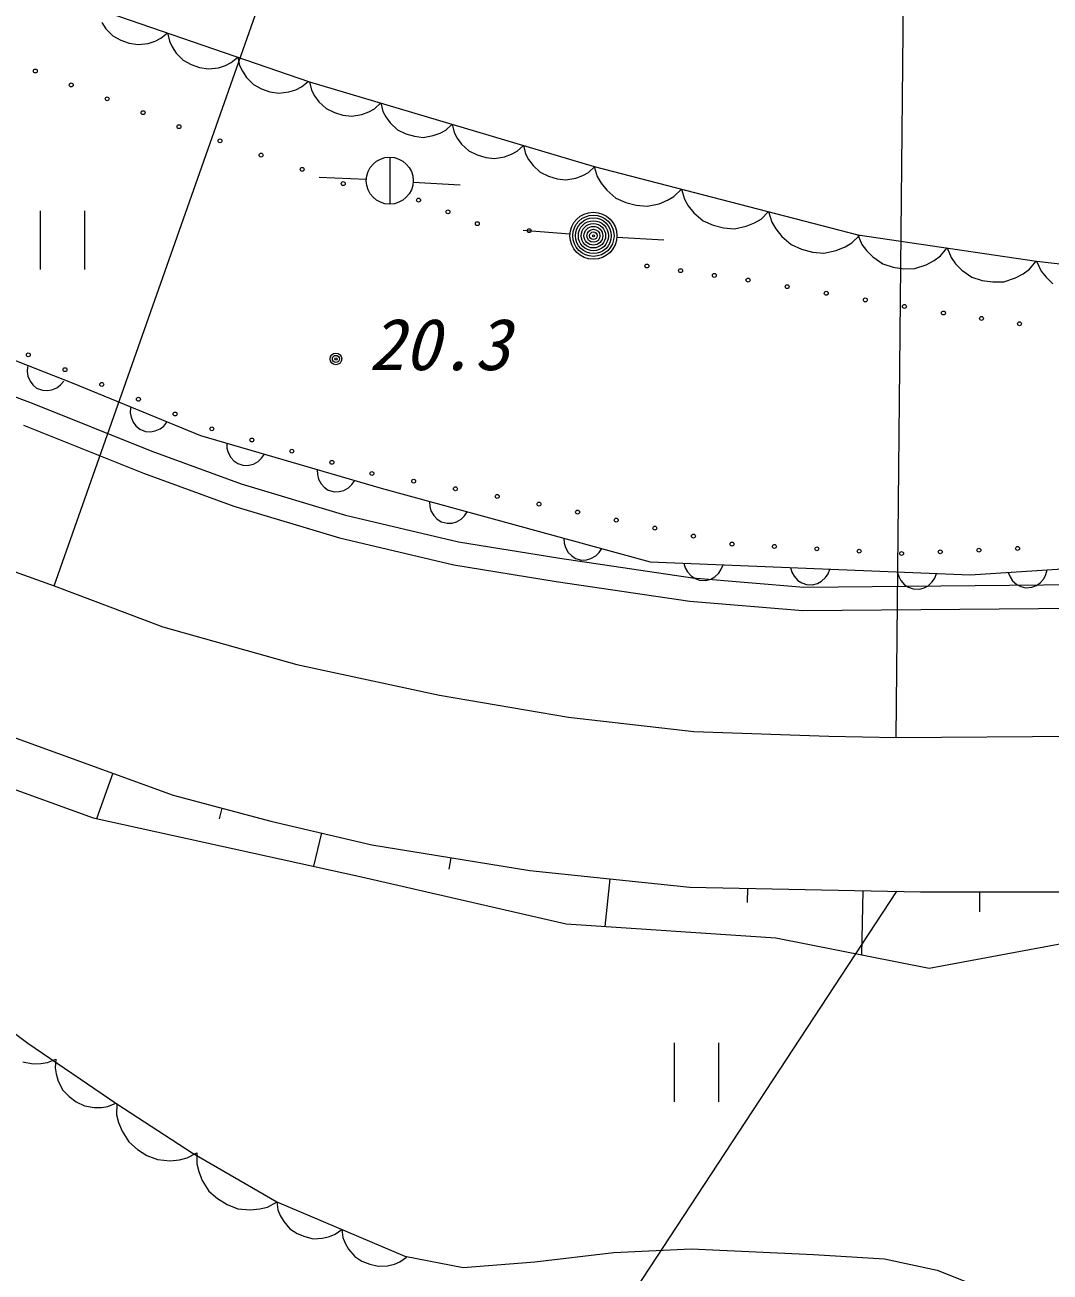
# Model space of a CAD drawing. Units: millimetres, scale not verified. Extents: x 40000 to 680000, y 20000 to 380000.
# Drawn here: x 180900 to 207068, y 263340 to 295190 of the extents above; entities that cross this region are included whole.
import ezdxf
from ezdxf.enums import TextEntityAlignment as Align

# ---------------------------------------------------------------- set-up
doc = ezdxf.new("R2010")
doc.units = ezdxf.units.MM
doc.header["$LTSCALE"] = 1000
doc.linetypes.add('CHAIN', pattern=[18.5, 12, -1.5, 3.5, -1.5])
for name, color, linetype, lineweight in [('M-BGD', 7, 'Continuous', 13), ('M-BMK', 2, 'CHAIN', 13), ('M-STR-HTXT', 7, 'Continuous', 13)]:
    doc.layers.add(name, color=color, linetype=linetype, lineweight=lineweight)
doc.styles.add('ＭＳ ゴシック', font='')
doc.styles.get('ＭＳ ゴシック').set_extended_font_data('MS Gothic')

msp = doc.modelspace()

# ---------------------------------------------------------------- linework, layer by layer
at = {"layer": 'M-BGD'}
for p, q in [((179153, 296854), (188161, 293739)), ((182861, 295250), (182967, 295093)), ((182967, 295093), (183145, 294911)), ((184370, 294849), (184540, 294991)), ((184540, 294991), (184586, 294774)), ((183145, 294911), (183348, 294800)), ((183348, 294800), (183564, 294726)), ((183564, 294726), (183792, 294687)), ((183792, 294687), (184044, 294720)), ((184044, 294720), (184225, 294778)), ((184225, 294778), (184370, 294849)), ((184586, 294774), (184656, 294629)), ((184656, 294629), (184763, 294472)), ((184763, 294472), (184941, 294290)), ((186166, 294228), (186336, 294370)), ((186336, 294370), (186381, 294153)), ((184941, 294290), (185144, 294179)), ((185144, 294179), (185359, 294105)), ((185359, 294105), (185587, 294066)), ((185587, 294066), (185840, 294099)), ((185840, 294099), (186021, 294157)), ((186021, 294157), (186166, 294228)), ((186381, 294153), (186452, 294008)), ((186452, 294008), (186558, 293851)), ((186558, 293851), (186736, 293669)), ((186736, 293669), (186940, 293558)), ((187962, 293607), (188131, 293749)), ((188161, 293739), (195432, 291576)), ((188161, 293739), (188216, 293524)), ((186940, 293558), (187155, 293484)), ((187155, 293484), (187383, 293445)), ((187383, 293445), (187636, 293478)), ((187636, 293478), (187817, 293536)), ((187817, 293536), (187962, 293607)), ((188216, 293524), (188293, 293382)), ((188293, 293382), (188406, 293230)), ((188406, 293230), (188592, 293056)), ((188592, 293056), (188800, 292954)), ((189677, 292971), (189819, 293047)), ((189819, 293047), (189982, 293197)), ((189982, 293197), (190037, 292982)), ((188800, 292954), (189018, 292889)), ((189018, 292889), (189248, 292860)), ((189248, 292860), (189499, 292905)), ((189499, 292905), (189677, 292971)), ((190037, 292982), (190114, 292841)), ((190114, 292841), (190227, 292688)), ((190227, 292688), (190413, 292514)), ((190413, 292514), (190621, 292412)), ((190621, 292412), (190840, 292347)), ((191320, 292363), (191498, 292429)), ((191498, 292429), (191640, 292506)), ((191640, 292506), (191803, 292655)), ((191803, 292655), (191858, 292441)), ((191858, 292441), (191935, 292299)), ((190840, 292347), (191069, 292319)), ((191069, 292319), (191320, 292363)), ((191935, 292299), (192048, 292146)), ((192048, 292146), (192234, 291972)), ((193461, 291964), (193624, 292113)), ((193624, 292113), (193680, 291899)), ((190211, 291813), (190211, 290613)), ((192234, 291972), (192442, 291870)), ((192442, 291870), (192661, 291805)), ((192661, 291805), (192890, 291777)), ((192890, 291777), (193141, 291821)), ((193141, 291821), (193319, 291887)), ((193319, 291887), (193461, 291964)), ((193680, 291899), (193756, 291757)), ((193756, 291757), (193870, 291604)), ((193870, 291604), (194056, 291430)), ((195282, 291422), (195446, 291572)), ((195432, 291576), (202162, 289833)), ((195432, 291576), (195508, 291318)), ((189611, 291241), (188413, 291296)), ((190810, 291176), (192007, 291104)), ((194056, 291430), (194263, 291329)), ((194263, 291329), (194482, 291264)), ((194482, 291264), (194711, 291235)), ((194711, 291235), (194962, 291279)), ((194962, 291279), (195140, 291345)), ((195140, 291345), (195282, 291422)), ((195508, 291318), (195607, 291150)), ((195607, 291150), (195751, 290970)), ((195751, 290970), (195983, 290768)), ((197299, 290712), (197467, 290811)), ((197467, 290811), (197659, 290999)), ((197659, 290999), (197735, 290742)), ((195983, 290768), (196239, 290654)), ((196239, 290654), (196506, 290585)), ((196506, 290585), (196785, 290560)), ((196785, 290560), (197087, 290624)), ((197087, 290624), (197299, 290712)), ((197735, 290742), (197834, 290574)), ((197834, 290574), (197977, 290394)), ((181292, 290447), (181292, 288947)), ((182432, 288947), (182432, 290447)), ((197977, 290394), (198210, 290191)), ((198210, 290191), (198465, 290077)), ((199526, 290135), (199694, 290234)), ((199694, 290234), (199885, 290422)), ((199885, 290422), (199965, 290154)), ((194813, 289851), (193616, 289938)), ((198465, 290077), (198733, 290008)), ((198733, 290008), (199011, 289984)), ((199011, 289984), (199313, 290048)), ((199313, 290048), (199526, 290135)), ((199965, 290154), (200068, 289979)), ((200068, 289979), (200218, 289791)), ((196010, 289773), (197208, 289704)), ((200218, 289791), (200460, 289579)), ((200460, 289579), (200727, 289461)), ((201834, 289521), (202009, 289625)), ((202009, 289625), (202209, 289821)), ((202162, 289833), (206724, 289159)), ((202162, 289833), (202265, 289585)), ((202265, 289585), (202382, 289429)), ((200727, 289461), (201006, 289389)), ((201006, 289389), (201297, 289363)), ((201297, 289363), (201612, 289430)), ((201612, 289430), (201834, 289521)), ((202382, 289429), (202544, 289265)), ((202544, 289265), (202796, 289088)), ((204111, 289173), (204268, 289290)), ((204268, 289290), (204438, 289497)), ((204438, 289497), (204541, 289249)), ((204541, 289249), (204657, 289093)), ((174844, 288905), (182109, 286049)), ((202796, 289088), (203063, 289002)), ((203063, 289002), (203336, 288962)), ((203336, 288962), (203616, 288967)), ((203616, 288967), (203909, 289064)), ((203909, 289064), (204111, 289173)), ((204657, 289093), (204819, 288929)), ((204819, 288929), (205072, 288752)), ((206386, 288837), (206543, 288954)), ((206543, 288954), (206713, 289161)), ((206724, 289159), (211411, 288619)), ((206724, 289159), (206839, 288905)), ((206839, 288905), (206966, 288745)), ((205072, 288752), (205338, 288667)), ((205338, 288667), (205611, 288626)), ((205611, 288626), (205891, 288631)), ((205891, 288631), (206184, 288728)), ((206184, 288728), (206386, 288837)), ((206966, 288745), (207140, 288580)), ((173791, 288311), (181083, 285528)), ((180963, 286464), (180956, 286338)), ((180956, 286338), (180975, 286223)), ((180975, 286223), (181030, 286093)), ((181030, 286093), (181101, 286000)), ((181810, 285997), (181892, 286094)), ((182109, 286049), (185377, 284703)), ((181101, 286000), (181198, 285918)), ((181198, 285918), (181346, 285859)), ((181346, 285859), (181473, 285852)), ((181473, 285852), (181588, 285871)), ((181588, 285871), (181718, 285926)), ((181718, 285926), (181810, 285997)), ((181083, 285528), (184141, 284306)), ((183596, 285414), (183589, 285287)), ((183589, 285287), (183608, 285172)), ((183608, 285172), (183664, 285042)), ((180864, 284969), (183926, 283746)), ((183664, 285042), (183734, 284950)), ((183734, 284950), (183831, 284868)), ((183831, 284868), (183980, 284809)), ((183980, 284809), (184106, 284801)), ((184106, 284801), (184221, 284820)), ((184221, 284820), (184351, 284876)), ((184351, 284876), (184444, 284947)), ((184444, 284947), (184525, 285043)), ((185377, 284703), (189992, 283357)), ((186051, 284507), (186056, 284380)), ((184141, 284306), (186423, 283469)), ((186056, 284380), (186086, 284267)), ((186086, 284267), (186154, 284143)), ((186154, 284143), (186233, 284058)), ((186854, 284043), (186939, 284123)), ((186939, 284123), (187011, 284227)), ((186233, 284058), (186337, 283986)), ((186337, 283986), (186490, 283941)), ((186490, 283941), (186617, 283946)), ((186617, 283946), (186730, 283975)), ((186730, 283975), (186854, 284043)), ((188359, 283834), (188364, 283707)), ((183926, 283746), (186234, 282900)), ((188364, 283707), (188393, 283594)), ((188393, 283594), (188461, 283470)), ((189247, 283450), (189319, 283554)), ((186423, 283469), (189081, 282672)), ((188461, 283470), (188540, 283385)), ((188540, 283385), (188644, 283313)), ((188644, 283313), (188798, 283268)), ((188798, 283268), (188924, 283273)), ((188924, 283273), (189037, 283302)), ((189037, 283302), (189161, 283370)), ((189161, 283370), (189247, 283450)), ((189992, 283357), (196859, 281482)), ((186234, 282900), (188926, 282092)), ((191227, 283020), (191234, 282894)), ((191234, 282894), (191265, 282781)), ((189081, 282672), (191966, 281989)), ((191265, 282781), (191335, 282659)), ((191335, 282659), (191416, 282574)), ((191416, 282574), (191521, 282504)), ((191914, 282501), (192037, 282571)), ((192037, 282571), (192121, 282651)), ((192121, 282651), (192191, 282757)), ((191521, 282504), (191676, 282462)), ((191676, 282462), (191802, 282469)), ((191802, 282469), (191914, 282501)), ((188926, 282092), (191849, 281400)), ((191966, 281989), (194556, 281570)), ((194660, 282082), (194667, 281956)), ((194667, 281956), (194698, 281844)), ((164214, 281639), (180973, 269184)), ((194556, 281570), (197941, 281071)), ((194698, 281844), (194768, 281721)), ((194768, 281721), (194849, 281637)), ((194849, 281637), (194954, 281567)), ((194954, 281567), (195109, 281524)), ((195235, 281531), (195347, 281563)), ((195347, 281563), (195470, 281633)), ((195470, 281633), (195554, 281714)), ((195554, 281714), (195624, 281819)), ((191849, 281400), (194464, 280977)), ((195109, 281524), (195235, 281531)), ((196859, 281482), (205031, 281145)), ((197721, 281446), (197756, 281325)), ((197756, 281325), (197812, 281222)), ((198611, 281190), (198675, 281287)), ((198675, 281287), (198720, 281405)), ((200445, 281334), (200480, 281213)), ((201400, 281175), (201444, 281293)), ((205031, 281145), (210896, 281530)), ((206964, 281152), (206996, 281274)), ((194464, 280977), (197872, 280474)), ((197812, 281222), (197908, 281118)), ((197908, 281118), (198005, 281054)), ((197941, 281071), (200779, 280834)), ((198005, 281054), (198123, 281009)), ((198123, 281009), (198283, 281003)), ((198283, 281003), (198405, 281038)), ((198405, 281038), (198507, 281094)), ((198507, 281094), (198611, 281190)), ((200480, 281213), (200536, 281110)), ((200536, 281110), (200632, 281006)), ((200632, 281006), (200729, 280942)), ((200729, 280942), (200848, 280897)), ((200779, 280834), (224293, 281041)), ((201007, 280891), (201129, 280926)), ((201129, 280926), (201231, 280982)), ((201231, 280982), (201335, 281077)), ((201335, 281077), (201400, 281175)), ((203169, 281222), (203204, 281100)), ((203204, 281100), (203260, 280998)), ((203260, 280998), (203356, 280894)), ((203956, 280869), (204060, 280965)), ((204060, 280965), (204124, 281063)), ((204124, 281063), (204169, 281181)), ((205998, 281209), (206046, 281092)), ((206046, 281092), (206112, 280996)), ((206112, 280996), (206219, 280903)), ((206722, 280875), (206818, 280942)), ((206818, 280942), (206911, 281048)), ((206911, 281048), (206964, 281152)), ((200848, 280897), (201007, 280891)), ((203356, 280894), (203453, 280830)), ((203453, 280830), (203572, 280785)), ((203572, 280785), (203732, 280779)), ((203732, 280779), (203853, 280814)), ((203853, 280814), (203956, 280869)), ((206219, 280903), (206323, 280849)), ((206323, 280849), (206445, 280817)), ((206445, 280817), (206605, 280828)), ((206605, 280828), (206722, 280875)), ((197872, 280474), (200756, 280234)), ((200756, 280234), (224279, 280441)), ((172220, 280033), (184685, 275519)), ((178195, 276559), (182641, 274937)), ((183143, 276077), (182723, 274919)), ((184685, 275519), (187175, 274855)), ((182641, 274937), (189492, 273435)), ((185930, 275187), (185856, 274912)), ((187175, 274855), (189759, 274254)), ((188467, 274554), (188269, 273703)), ((189759, 274254), (193785, 273593)), ((191772, 273923), (191724, 273631)), ((189492, 273435), (194720, 272233)), ((193785, 273593), (197871, 273172)), ((195828, 273383), (195703, 272167)), ((197871, 273172), (203760, 273052)), ((199343, 273142), (199336, 272776)), ((202288, 273082), (202254, 271440)), ((203760, 273052), (224844, 273026)), ((205266, 273050), (205265, 272537)), ((194720, 272233), (200068, 271872)), ((200068, 271872), (203981, 271099)), ((203981, 271099), (208187, 271881)), ((180973, 269184), (183244, 267636)), ((197470, 269191), (197470, 267691)), ((198610, 267691), (198610, 269191)), ((180844, 268706), (181109, 268660)), ((181109, 268660), (181309, 268662)), ((181309, 268662), (181477, 268688)), ((181477, 268688), (181692, 268778)), ((181692, 268778), (181671, 268557)), ((181671, 268557), (181695, 268398)), ((181695, 268398), (181750, 268216)), ((181750, 268216), (181866, 267989)), ((181866, 267989), (182027, 267823)), ((182027, 267823), (182211, 267688)), ((182211, 267688), (182417, 267583)), ((182417, 267583), (182668, 267540)), ((182858, 267542), (183018, 267566)), ((183018, 267566), (183222, 267652)), ((183244, 267636), (183241, 267356)), ((183244, 267636), (185167, 266386)), ((182668, 267540), (182858, 267542)), ((183241, 267356), (183289, 267158)), ((183289, 267158), (183378, 266935)), ((183378, 266935), (183548, 266662)), ((183548, 266662), (183769, 266470)), ((183769, 266470), (184014, 266320)), ((184014, 266320), (184285, 266211)), ((185043, 266254), (185291, 266383)), ((185167, 266386), (187330, 265136)), ((185291, 266383), (185289, 266103)), ((184285, 266211), (184606, 266183)), ((184606, 266183), (184845, 266206)), ((184845, 266206), (185043, 266254)), ((185289, 266103), (185336, 265905)), ((185336, 265905), (185425, 265682)), ((185425, 265682), (185595, 265409)), ((185595, 265409), (185816, 265218)), ((185816, 265218), (186062, 265068)), ((186062, 265068), (186332, 264958)), ((186892, 264953), (187090, 265001)), ((187090, 265001), (187338, 265131)), ((187330, 265136), (190599, 263742)), ((187330, 265136), (187359, 264928)), ((186332, 264958), (186653, 264931)), ((186653, 264931), (186892, 264953)), ((187359, 264928), (187416, 264786)), ((187416, 264786), (187506, 264630)), ((187506, 264630), (187662, 264446)), ((187662, 264446), (187847, 264328)), ((188816, 264307), (188986, 264430)), ((188986, 264430), (189014, 264222)), ((187847, 264328), (188045, 264244)), ((188045, 264244), (188258, 264192)), ((188258, 264192), (188499, 264207)), ((188499, 264207), (188674, 264250)), ((188674, 264250), (188816, 264307)), ((189014, 264222), (189071, 264080)), ((189071, 264080), (189161, 263924)), ((189161, 263924), (189318, 263740)), ((189318, 263740), (189502, 263622)), ((190599, 263742), (192089, 263453)), ((193916, 263598), (195935, 263838)), ((195935, 263838), (197906, 263934)), ((197906, 263934), (201031, 263790)), ((201031, 263790), (202840, 263674)), ((189502, 263622), (189701, 263538)), ((189701, 263538), (189914, 263486)), ((189914, 263486), (190155, 263501)), ((190155, 263501), (190330, 263543)), ((190330, 263543), (190471, 263600)), ((190471, 263600), (190641, 263724)), ((192089, 263453), (193916, 263598)), ((202840, 263674), (204186, 263386)), ((204186, 263386), (205772, 262761))]:
    msp.add_line(p, q, dxfattribs=at)
for centre, radius in [((181164, 294015), 50), ((182081, 293659), 50), ((182998, 293304), 50), ((183915, 292949), 50), ((184832, 292593), 50), ((185880, 292230), 50), ((186928, 291866), 50), ((190211, 291213), 600), ((187976, 291502), 50), ((189024, 291138), 50), ((190947, 290717), 50), ((191698, 290417), 50), ((192449, 290116), 50), ((195411, 289807), 600), ((195411, 289807), 528), ((195411, 289807), 456), ((195411, 289807), 384), ((193771, 289936), 50), ((195411, 289807), 312), ((195411, 289807), 240), ((195411, 289807), 168), ((195411, 289807), 96), ((195411, 289807), 24), ((196776, 289035), 50), ((197637, 288915), 50), ((198498, 288794), 50), ((199360, 288674), 50), ((200357, 288506), 50), ((201355, 288338), 50), ((202352, 288169), 50), ((203350, 288001), 50), ((204347, 287833), 50), ((205318, 287696), 50), ((206288, 287559), 50), ((180986, 286765), 50), ((188838, 286661), 150), ((188838, 286661), 90), ((188838, 286661), 30), ((181923, 286387), 50), ((182860, 286009), 50), ((183796, 285631), 50), ((184733, 285254), 50), ((185670, 284876), 50), ((186692, 284591), 50), ((187713, 284305), 50), ((188735, 284020), 50), ((189756, 283734), 50), ((190823, 283539), 50), ((191890, 283344), 50), ((192956, 283148), 50), ((194023, 282953), 50), ((195008, 282749), 50), ((195994, 282544), 50), ((196979, 282340), 50), ((197965, 282136), 50), ((198950, 281932), 50), ((200032, 281871), 50), ((201114, 281811), 50), ((202195, 281751), 50), ((203277, 281691), 50), ((204264, 281734), 50), ((205251, 281777), 50), ((206238, 281820), 50)]:
    msp.add_circle(centre, radius, dxfattribs=at)
at = {"layer": 'M-BMK'}
for p, q in [((167264, 285972), (181649, 280869)), ((181649, 280869), (184416, 279819)), ((184416, 279819), (187841, 278857)), ((187841, 278857), (191481, 278069)), ((191481, 278069), (194773, 277515)), ((194773, 277515), (197973, 277146)), ((197973, 277146), (201418, 277023)), ((201418, 277023), (203141, 276992)), ((203141, 276992), (217280, 277093))]:
    msp.add_line(p, q, dxfattribs=at)
at = {"layer": 'M-STR-HTXT'}
for p, q in [((181649, 280869), (191550, 308999)), ((203141, 276992), (203441, 307068)), ((203136, 273053), (182699, 241873))]:
    msp.add_line(p, q, dxfattribs=at)

# ---------------------------------------------------------------- texts
at = {"layer": 'M-BGD', "style": 'ＭＳ ゴシック', "oblique": 15}
msp.add_text('20.3', height=1320, dxfattribs=at).set_placement((189675, 285978), align=Align.BOTTOM_LEFT)

doc.saveas('drawing.dxf')
